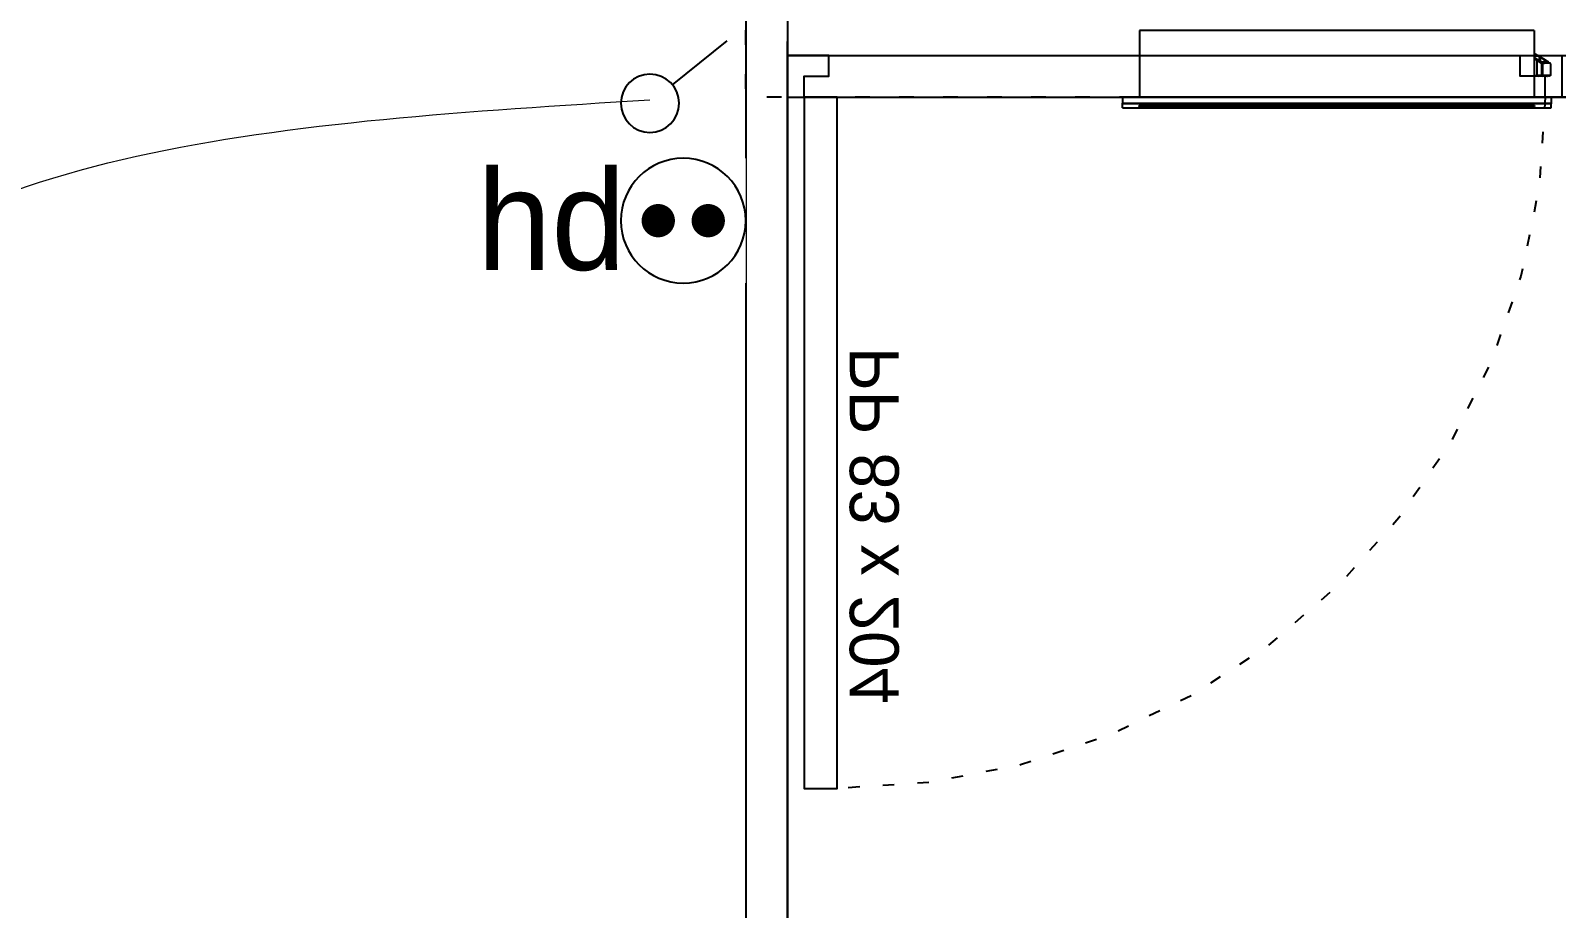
# Model space of a CAD drawing. Header units: centimetres. Extents: x 2648 to 12729, y 1890 to 6224.
# Drawn here: x 6400 to 6583.3, y 3824 to 3929.4 of the extents above; entities that cross this region are included whole.
import ezdxf

# ---------------------------------------------------------------- set-up
doc = ezdxf.new("R2010")
doc.units = ezdxf.units.CM
doc.linetypes.add('Style de ligne -18', pattern=[0.164042, 0.054681, -0.109361])
doc.linetypes.add('Style de ligne -5', pattern=[0.20828, 0.069425, -0.138855])
for name, color, linetype in [('B aménagement intérieur', 252, 'Continuous'), ('B Faux plafonds', 9, 'Continuous'), ('B Général', 252, 'Continuous'), ('C ANNOTATIONS-prestations', 252, 'Continuous'), ('D SURFACES-shab', 252, 'Continuous')]:
    doc.layers.add(name, color=color, linetype=linetype)
doc.layers.add('prlm-CHAUFF', color=4, linetype='Continuous', lineweight=25)
doc.layers.add('prlm-ELEC-CFO', color=10, linetype='Continuous', lineweight=25)
doc.styles.add('Eurostile', font='Eurosti.TTF')
doc.styles.add('prlm-elec-cfo', font='comic.ttf', dxfattribs={"height": 12})

# ---------------------------------------------------------------- blocks, each defined once
blk = doc.blocks.new('A 80.PP 80')
at = {"layer": 'B Général', "flags": 128}
blk.add_lwpolyline([(-43, 2.5), (-43, 85.5), (-39, 85.5), (-39, 2.5)], close=True, dxfattribs=at)
at = {"layer": 'B Général', "linetype": 'Style de ligne -18', "ltscale": 25.4, "flags": 128}
blk.add_lwpolyline([(46, 2.5), (45.27, 13.33), (43.1, 23.98), (39.53, 34.26), (34.61, 44), (28.44, 53.03), (21.1, 61.19), (12.74, 68.35), (3.5, 74.38), (-6.47, 79.18), (-17, 82.67), (-27.91, 84.79), (-39, 85.5)], dxfattribs=at)
at = {"layer": 'B Général', "linetype": 'Continuous', "flags": 128}
for points in [[(-45, 2.5), (-43, 2.5), (-43, 0), (-40, 0), (-40, -2.5), (-45, -2.5)], [(48, 2.5), (46, 2.5), (46, 0), (43, 0), (43, -2.5), (48, -2.5), (48, -2.5), (48, -2.5), (48, 1.79), (48, 1.79)]]:
    blk.add_lwpolyline(points, close=True, dxfattribs=at)
at = {"layer": 'C ANNOTATIONS-prestations', "insert": (-37.5, 32.5), "char_height": 5.8825, "attachment_point": 1, "rotation": 90, "line_spacing_factor": 0.894142, "style": 'Eurostile'}
blk.add_mtext('PP 83 x 204', dxfattribs=at)
blk = doc.blocks.new('A 80.Groupe-11-1')
at = {"layer": 'B Général', "linetype": 'Continuous'}
for p, q in [((6485.89, 3933.39), (6485.89, 3551.64)), ((6485.89, 3933.39), (6485.89, 3551.64)), ((6490.89, 3933.39), (6490.89, 3551.64)), ((6490.89, 3933.39), (6490.89, 3926.39)), ((6490.89, 3921.39), (6490.89, 3926.39)), ((6490.89, 3921.39), (6490.89, 3926.39)), ((6490.89, 3921.39), (6490.89, 3551.64))]:
    blk.add_line(p, q, dxfattribs=at)
at = {"layer": 'D SURFACES-shab', "flags": 128}
for points in [[(6588.81, 4134.39), (6490.89, 4134.39), (6490.89, 3926.39), (6598.81, 3926.39), (6598.81, 4016.26), (6588.81, 4016.26)], [(6485.89, 3551.39), (6225.89, 3551.39), (6225.89, 4036.44), (6385.89, 4036.44), (6385.89, 3971.44), (6390.89, 3971.44), (6390.89, 4036.44), (6485.89, 4036.44)], [(6787.81, 3551.39), (6490.89, 3551.39), (6490.89, 3921.39), (6787.81, 3921.39), (6787.81, 3909.39)]]:
    blk.add_lwpolyline(points, close=True, dxfattribs=at)
at = {"layer": 'B aménagement intérieur', "xscale": -1, "rotation": 180}
blk.add_blockref('A 80.PP 80', (6535.89, 3923.89), dxfattribs=at)
blk = doc.blocks.new('xi.PCHD')
at = {"color": 0, "lineweight": 5}
blk.add_wipeout([(-7.5, -7.5), (7.5, -7.5), (7.5, 7.5), (-7.5, 7.5)], dxfattribs=at).dxf.layer = 'prlm-ELEC-CFO'
at = {"layer": 'prlm-ELEC-CFO', "color": 0, "linetype": 'ByBlock', "lineweight": 5, "const_width": 2}
for points in [[(-4, 0, 1), (-2, 0, 1)], [(2, 0, 1), (4, 0, 1)]]:
    blk.add_lwpolyline(points, format="xyb", close=True, dxfattribs=at)
at = {"layer": 'prlm-ELEC-CFO', "color": 0, "linetype": 'ByBlock', "lineweight": -2}
blk.add_circle((0, 0), 7.5, dxfattribs=at)
blk = doc.blocks.new('xi.SA')
at = {"layer": 'prlm-ELEC-CFO', "color": 0}
blk.add_lwpolyline([(0.2, -1.28), (5.5, 5.28)], dxfattribs=at)
blk.add_circle((-2, -4), 3.5, dxfattribs=at)

msp = doc.modelspace()

# ---------------------------------------------------------------- linework, layer by layer
at = {"layer": 'B Faux plafonds', "linetype": 'Style de ligne -5', "ltscale": 25.4, "flags": 128}
for points in [[(6786.777, 3551.389), (6786.777, 3921.389), (6485.888, 3921.389), (6485.888, 4282.389), (6225.888, 4282.389), (6226.49, 4127.408), (6281.428, 4127.458), (6280.791, 4036.469), (6225.853, 4036.419), (6225.888, 3551.389)], [(6490.888, 4134.389), (6490.852, 3926.389), (6585.775, 3926.389), (6585.788, 3998.373), (6585.811, 3998.373), (6585.811, 4083.998), (6585.803, 4083.998), (6585.811, 4134.389)]]:
    msp.add_lwpolyline(points, close=True, dxfattribs=at)
at = {"layer": 'prlm-CHAUFF', "ltscale": 50}
for p, q in [((6580.57, 3929.389), (6533.17, 3929.389)), ((6533.17, 3929.389), (6533.17, 3921.389)), ((6580.57, 3929.389), (6580.57, 3921.389)), ((6581.052, 3925.86), (6580.57, 3926.196)), ((6580.933, 3925.805), (6580.57, 3926.05)), ((6580.933, 3923.989), (6580.933, 3925.805)), ((6581.508, 3925.43), (6580.933, 3925.805)), ((6581.068, 3925.849), (6581.052, 3925.86)), ((6581.406, 3925.631), (6581.068, 3925.849)), ((6581.224, 3926.243), (6581.201, 3926.282)), ((6581.224, 3925.749), (6581.224, 3926.244)), ((6581.224, 3926.243), (6581.226, 3926.239)), ((6581.278, 3926.179), (6581.304, 3926.218)), ((6581.278, 3926.179), (6581.278, 3925.714)), ((6581.878, 3925.823), (6581.278, 3926.179)), ((6581.304, 3926.218), (6581.909, 3925.86)), ((6581.508, 3925.43), (6581.585, 3925.402)), ((6581.508, 3923.991), (6581.508, 3925.43)), ((6581.585, 3925.402), (6581.585, 3924.039)), ((6581.909, 3925.86), (6581.878, 3925.823)), ((6581.878, 3925.641), (6581.878, 3925.824)), ((6581.888, 3925.812), (6581.878, 3925.823)), ((6581.927, 3925.849), (6581.888, 3925.812)), ((6581.888, 3925.812), (6581.888, 3925.641)), ((6582.15, 3925.642), (6581.888, 3925.812)), ((6581.909, 3925.86), (6581.927, 3925.849)), ((6581.927, 3925.849), (6582.264, 3925.631)), ((6582.578, 3924.039), (6582.578, 3925.402)), ((6580.57, 3923.989), (6580.933, 3923.989)), ((6580.57, 3923.954), (6580.604, 3923.989)), ((6580.664, 3923.989), (6580.754, 3923.899)), ((6580.754, 3923.899), (6580.844, 3923.989)), ((6580.908, 3923.989), (6580.998, 3923.899)), ((6581.507, 3923.989), (6580.933, 3923.989)), ((6580.998, 3923.899), (6581.088, 3923.989)), ((6581.051, 3923.952), (6581.105, 3923.899)), ((6581.105, 3923.899), (6581.17, 3923.965)), ((6581.146, 3923.989), (6581.236, 3923.899)), ((6581.236, 3923.899), (6581.326, 3923.989)), ((6581.294, 3923.957), (6581.352, 3923.899)), ((6581.352, 3923.899), (6581.426, 3923.972)), ((6581.409, 3923.989), (6581.499, 3923.899)), ((6581.499, 3923.899), (6581.589, 3923.989)), ((6581.507, 3923.989), (6581.508, 3923.991)), ((6582.533, 3923.989), (6581.507, 3923.989)), ((6581.585, 3924.039), (6581.508, 3923.991)), ((6581.569, 3923.968), (6581.638, 3923.899)), ((6581.585, 3924.039), (6582.578, 3924.039)), ((6581.596, 3923.989), (6581.686, 3923.899)), ((6581.638, 3923.899), (6581.662, 3923.923)), ((6581.686, 3923.899), (6581.776, 3923.989)), ((6581.769, 3923.982), (6581.853, 3923.899)), ((6581.853, 3923.899), (6581.943, 3923.989)), ((6581.887, 3923.933), (6581.921, 3923.899)), ((6581.921, 3923.899), (6581.96, 3923.937)), ((6581.925, 3923.972), (6581.998, 3923.899)), ((6581.998, 3923.899), (6582.088, 3923.989)), ((6582.061, 3923.962), (6582.124, 3923.899)), ((6582.124, 3923.899), (6582.214, 3923.989)), ((6582.142, 3923.917), (6582.159, 3923.899)), ((6582.159, 3923.899), (6582.194, 3923.934)), ((6582.176, 3923.952), (6582.229, 3923.899)), ((6582.229, 3923.899), (6582.319, 3923.989)), ((6582.272, 3923.942), (6582.314, 3923.899)), ((6582.314, 3923.899), (6582.404, 3923.989)), ((6582.347, 3923.931), (6582.379, 3923.899)), ((6582.379, 3923.899), (6582.469, 3923.989)), ((6582.401, 3923.921), (6582.423, 3923.899)), ((6582.423, 3923.899), (6582.513, 3923.989)), ((6582.534, 3923.991), (6582.533, 3923.989)), ((6582.578, 3924.039), (6582.534, 3923.991)), ((6531.12, 3921.389), (6531.12, 3920.657)), ((6582.62, 3921.389), (6531.12, 3921.389)), ((6531.12, 3920.579), (6531.12, 3920.657)), ((6531.12, 3920.657), (6582.62, 3920.657)), ((6531.12, 3920.089), (6531.12, 3920.579)), ((6582.62, 3920.579), (6531.12, 3920.579)), ((6531.12, 3920.089), (6582.62, 3920.089)), ((6580.62, 3920.394), (6533.12, 3920.394)), ((6533.12, 3920.327), (6533.12, 3920.394)), ((6533.32, 3920.394), (6533.12, 3920.327)), ((6533.12, 3920.327), (6580.62, 3920.327)), ((6580.62, 3920.28), (6533.12, 3920.28)), ((6533.12, 3920.228), (6533.12, 3920.28)), ((6533.275, 3920.28), (6533.12, 3920.228)), ((6533.12, 3920.228), (6580.62, 3920.228)), ((6580.62, 3920.192), (6533.12, 3920.192)), ((6533.12, 3920.155), (6533.12, 3920.192)), ((6533.231, 3920.192), (6533.12, 3920.155)), ((6533.12, 3920.155), (6580.62, 3920.155)), ((6580.62, 3920.131), (6533.12, 3920.131)), ((6533.12, 3920.109), (6533.12, 3920.131)), ((6533.186, 3920.131), (6533.12, 3920.109)), ((6533.12, 3920.109), (6580.62, 3920.109)), ((6580.62, 3920.097), (6533.12, 3920.097)), ((6533.12, 3920.09), (6533.12, 3920.097)), ((6533.142, 3920.097), (6533.12, 3920.09)), ((6533.12, 3920.09), (6580.62, 3920.09)), ((6580.62, 3920.327), (6580.42, 3920.394)), ((6580.62, 3920.228), (6580.464, 3920.28)), ((6580.62, 3920.155), (6580.508, 3920.192)), ((6580.62, 3920.109), (6580.553, 3920.131)), ((6580.62, 3920.09), (6580.597, 3920.097)), ((6580.62, 3920.394), (6580.62, 3920.327)), ((6580.62, 3920.28), (6580.62, 3920.228)), ((6580.62, 3920.192), (6580.62, 3920.155)), ((6580.62, 3920.131), (6580.62, 3920.109)), ((6580.62, 3920.097), (6580.62, 3920.09)), ((6582.62, 3921.389), (6582.62, 3920.657)), ((6582.62, 3920.657), (6582.62, 3920.579)), ((6582.62, 3920.089), (6582.62, 3920.579))]:
    msp.add_line(p, q, dxfattribs=at)
for centre, radius, start, end in [((6574.511, 3914.157), 13.847, 61.91822, 64.05151), ((6574.632, 3914.506), 13.432, 62.11504, 63.76315), ((6575.156, 3915.352), 12.5, 61.31767, 61.5903), ((6581.623, 3926.843), 0.703, 233.033, 242.93247), ((6581.592, 3926.498), 0.448, 214.67133, 225.49816), ((6582.754, 3926.308), 0.836, 234.1326, 239.24253), ((6575.156, 3915.352), 12.5, 53.74938, 55.06371)]:
    msp.add_arc(centre, radius, start, end, dxfattribs=at)
for points, knots in [([(6581.106, 3926.345), (6581.103, 3926.346), (6581.097, 3926.35), (6581.085, 3926.354), (6581.073, 3926.359), (6581.06, 3926.363), (6581.046, 3926.367), (6581.031, 3926.37), (6581.016, 3926.372), (6580.999, 3926.374), (6580.982, 3926.376), (6580.964, 3926.377), (6580.946, 3926.378), (6580.921, 3926.378), (6580.888, 3926.378), (6580.847, 3926.375), (6580.803, 3926.371), (6580.756, 3926.366), (6580.707, 3926.358), (6580.654, 3926.349), (6580.609, 3926.34), (6580.581, 3926.335), (6580.572, 3926.333)], [0.10594021, 0.10594021, 0.10594021, 0.10594021, 0.13595044, 0.16948681, 0.20288603, 0.23617044, 0.26936273, 0.30248592, 0.33556328, 0.36861838, 0.40167498, 0.43475703, 0.46788866, 0.5010941, 0.56297805, 0.62469258, 0.68639421, 0.74823739, 0.81037369, 0.87295114, 0.93611354, 0.96545219, 0.96545219, 0.96545219, 0.96545219]), ([(6581.224, 3926.244), (6581.221, 3926.246), (6581.217, 3926.251), (6581.209, 3926.258), (6581.201, 3926.265), (6581.191, 3926.271), (6581.181, 3926.277), (6581.17, 3926.283), (6581.158, 3926.288), (6581.146, 3926.292), (6581.132, 3926.296), (6581.118, 3926.3), (6581.103, 3926.303), (6581.087, 3926.305), (6581.071, 3926.307), (6581.053, 3926.309), (6581.035, 3926.31), (6581.016, 3926.311), (6580.991, 3926.311), (6580.958, 3926.311), (6580.916, 3926.308), (6580.87, 3926.304), (6580.822, 3926.298), (6580.771, 3926.291), (6580.717, 3926.281), (6580.66, 3926.27), (6580.611, 3926.26), (6580.581, 3926.254), (6580.572, 3926.251)], [0, 0, 0, 0, 0.03007729, 0.06005389, 0.0899314, 0.11971144, 0.14939564, 0.17898565, 0.20848313, 0.23788978, 0.26720728, 0.29643736, 0.32558172, 0.35464213, 0.38362033, 0.4125181, 0.44133724, 0.47007953, 0.4987468, 0.55325793, 0.60803682, 0.66309582, 0.71844711, 0.77410266, 0.83007424, 0.88637344, 0.94301163, 0.96771742, 0.96771742, 0.96771742, 0.96771742]), ([(6580.574, 3926.295), (6580.576, 3926.296), (6580.59, 3926.299), (6580.614, 3926.304), (6580.645, 3926.31), (6580.675, 3926.316), (6580.705, 3926.322), (6580.733, 3926.327), (6580.761, 3926.331), (6580.788, 3926.335), (6580.814, 3926.339), (6580.839, 3926.342), (6580.864, 3926.344), (6580.888, 3926.346), (6580.911, 3926.348), (6580.933, 3926.349), (6580.954, 3926.35), (6580.981, 3926.35), (6581.012, 3926.349), (6581.046, 3926.347), (6581.077, 3926.343), (6581.105, 3926.337), (6581.13, 3926.329), (6581.152, 3926.32), (6581.171, 3926.309), (6581.188, 3926.297), (6581.197, 3926.287), (6581.201, 3926.282)], [0.053874, 0.053874, 0.053874, 0.053874, 0.06071041, 0.09076432, 0.12064021, 0.1503557, 0.17992874, 0.20937763, 0.238721, 0.26797777, 0.29716716, 0.32630864, 0.35542192, 0.38452691, 0.4136437, 0.44279256, 0.47199386, 0.50126807, 0.55623267, 0.61100343, 0.66571537, 0.72050165, 0.7754929, 0.83081662, 0.88659665, 0.94295271, 1, 1, 1, 1]), ([(6581.518, 3925.591), (6581.517, 3925.591), (6581.514, 3925.59), (6581.508, 3925.59), (6581.502, 3925.59), (6581.496, 3925.591), (6581.489, 3925.593), (6581.482, 3925.594), (6581.474, 3925.597), (6581.462, 3925.601), (6581.445, 3925.608), (6581.425, 3925.619), (6581.412, 3925.627), (6581.406, 3925.631)], [0, 0, 0, 0, 0.0617893, 0.1223736, 0.1824406, 0.2426966, 0.303842, 0.3665485, 0.4314399, 0.4990804, 0.6683458, 0.8326458, 1, 1, 1, 1]), ([(6582.316, 3925.598), (6582.313, 3925.6), (6582.306, 3925.604), (6582.295, 3925.611), (6582.283, 3925.616), (6582.27, 3925.621), (6582.257, 3925.626), (6582.242, 3925.631), (6582.226, 3925.635), (6582.21, 3925.638), (6582.192, 3925.641), (6582.174, 3925.644), (6582.155, 3925.646), (6582.135, 3925.648), (6582.114, 3925.65), (6582.092, 3925.651), (6582.07, 3925.651), (6582.039, 3925.652), (6582, 3925.651), (6581.95, 3925.649), (6581.898, 3925.645), (6581.842, 3925.64), (6581.784, 3925.633), (6581.722, 3925.625), (6581.657, 3925.615), (6581.59, 3925.604), (6581.542, 3925.595), (6581.518, 3925.591)], [0.03047123, 0.03047123, 0.03047123, 0.03047123, 0.05994566, 0.08976821, 0.11950158, 0.14915412, 0.17873427, 0.20825051, 0.23771143, 0.26712563, 0.2965018, 0.32584868, 0.35517504, 0.38448971, 0.41380153, 0.4431194, 0.47245222, 0.50180892, 0.55686694, 0.61186302, 0.66685622, 0.72190523, 0.77706824, 0.83240282, 0.88796581, 0.94381319, 1, 1, 1, 1]), ([(6582.578, 3925.402), (6582.558, 3925.431), (6582.521, 3925.453), (6582.418, 3925.481), (6582.35, 3925.489), (6582.224, 3925.489), (6582.178, 3925.487), (6582.078, 3925.48), (6582.025, 3925.474), (6581.854, 3925.453), (6581.727, 3925.431), (6581.585, 3925.402)], [0, 0, 0, 0, 0.25, 0.25, 0.5, 0.5, 0.625, 0.625, 0.75, 0.75, 1, 1, 1, 1])]:
    msp.add_open_spline(points, degree=3, knots=knots, dxfattribs=at)
at = {"layer": 'prlm-ELEC-CFO', "lineweight": 13}
msp.add_spline([(6356.465, 3811.231), (6369.75, 3890.901), (6474.359, 3921.068)], degree=3, dxfattribs=at)

# ---------------------------------------------------------------- block references
at = {"layer": 'B aménagement intérieur'}
msp.add_blockref('A 80.Groupe-11-1', (0, 0), dxfattribs=at)
at = {"layer": 'prlm-ELEC-CFO', "xscale": -1, "rotation": 270}
msp.add_blockref('xi.SA', (6478.388, 3922.655), dxfattribs=at)

# ---------------------------------------------------------------- next in the draw order: texts
at = {"layer": 'prlm-ELEC-CFO', "lineweight": 20, "insert": (6462.556, 3906.559), "char_height": 12, "attachment_point": 5, "line_spacing_factor": 0.8, "style": 'prlm-elec-cfo', "bg_fill": 3, "box_fill_scale": 1.1, "bg_fill_color": 256, "bg_fill_transparency": 0}
msp.add_mtext('hd', dxfattribs=at)

# ---------------------------------------------------------------- next in the draw order: block references
at = {"layer": 'prlm-ELEC-CFO', "xscale": -1, "rotation": 180}
msp.add_blockref('xi.PCHD', (6478.388, 3906.559), dxfattribs=at)

doc.saveas('drawing.dxf')
